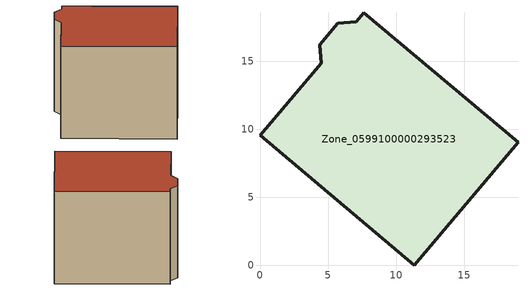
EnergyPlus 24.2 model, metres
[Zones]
Zone_0599100000293523
 floor ground (C_G): 18.94,9.05 11.33,0 0,9.55 4.49,14.86 4.4,16.2 5.7,17.77 7.05,17.9 7.62,18.57 z0
 wall outside (C_F): 7.05,17.9 5.7,17.77 4.4,16.2 4.49,14.86 0,9.55 11.33,0 18.94,9.05 7.62,18.57 7.05,17.9 z0:13.02
 roof outside (C_R): 18.94,9.05 7.62,18.57 7.05,17.9 5.7,17.77 4.4,16.2 4.49,14.86 0,9.55 11.33,0 z13.02
[BUILDING]
Pand.0599100000293523: North Axis=0; Terrain=City; Loads Convergence Tolerance Value=0.04; Temperature Convergence Tolerance Value=0.4; Solar Distribution=FullExterior; Maximum Number of Warmup Days=25; Minimum Number of Warmup Days=1
[Site:Location]
Rotterdam.The.Hague.AP_ZH_NLD Design_Conditions: Latitude=51.96; Longitude=4.45; Time Zone=1; Elevation=-4.5
[SITE:GROUNDTEMPERATURE:BUILDINGSURFACE]
18, 18, 18, 18, 18, 18, 18, 18, 18, 18, 18, 18
[MATERIAL] Thermal Absorptance=0.9; Solar Absorptance=0.7; Visible Absorptance=0.7
Name | Roughness | Thickness | Conductivity | Density | Specific Heat
G.D.1965 | MediumSmooth | 0.15 | 1 | 540 | 1210
F.D.1965 | Rough | 0.3 | 0.857143 | 1920 | 840
R.D.1965 | MediumRough | 0.2 | 0.08 | 1500 | 1000
[CONSTRUCTION]
C_G: G.D.1965
C_F: F.D.1965
C_R: R.D.1965
[ZONE]
Zone_0599100000293523: Type=1; Multiplier=1; Ceiling Height=Autocalculate; Volume=Autocalculate; Floor Area=autocalculate; Part of Total Floor Area=Yes
[ZONEINFILTRATION:DESIGNFLOWRATE]
Infil_Zone_0599100000293523: Zone or ZoneList or Space or SpaceList=Zone_0599100000293523; Schedule=AlwaysOn; Design Flow Rate Calculation Method=Flow/Area; Flow Rate per Floor Area=0.0042; Constant Term Coefficient=1; Temperature Term Coefficient=0; Velocity Term Coefficient=0; Velocity Squared Term Coefficient=0
[HVACTEMPLATE:ZONE:IDEALLOADSAIRSYSTEM]
Zone_0599100000293523: Maximum Heating Supply Air Temperature=50; Minimum Cooling Supply Air Temperature=13; Maximum Heating Supply Air Humidity Ratio=0.0156; Minimum Cooling Supply Air Humidity Ratio=0.0077; Heating Limit=NoLimit; Cooling Limit=NoLimit; Dehumidification Control Type=ConstantSensibleHeatRatio; Cooling Sensible Heat Ratio=0.7; Dehumidification Setpoint=60; Humidification Control Type=None; Humidification Setpoint=30; Outdoor Air Method=None; Outdoor Air Flow Rate per Person=0.00944; Outdoor Air Flow Rate per Zone Floor Area=0; Outdoor Air Flow Rate per Zone=0; Demand Controlled Ventilation Type=None; Outdoor Air Economizer Type=NoEconomizer; Heat Recovery Type=None; Sensible Heat Recovery Effectiveness=0.7; Latent Heat Recovery Effectiveness=0.65
[ZONECONTROL:THERMOSTAT]
ThermostatControl_Zone_0599100000293523: Zone or ZoneList=Zone_0599100000293523; Control Type Schedule=DualSetpointControlType; Control 1=Thermostat_Zone_0599100000293523; Temperature Difference Between Cutout And Setpoint=0
[THERMOSTATSETPOINT:DUALSETPOINT]
Thermostat_Zone_0599100000293523: Heating Setpoint Temperature Schedule=HeatingSetpoint_Zone_0599100000293523; Cooling Setpoint Temperature Schedule=CoolingSetpoint_Zone_0599100000293523
[SCHEDULE:COMPACT]
HeatingSetpoint_Zone_0599100000293523: Through: 12/31, For: AllDays, Until: 24:00, 21
CoolingSetpoint_Zone_0599100000293523: Through: 12/31, For: AllDays, Until: 24:00, 24
DualSetpointControlType: Through: 12/31, For: AllDays, Until: 24:00, 4
AlwaysOn: Through: 12/31, For: AllDays, Until: 24:00, 1
